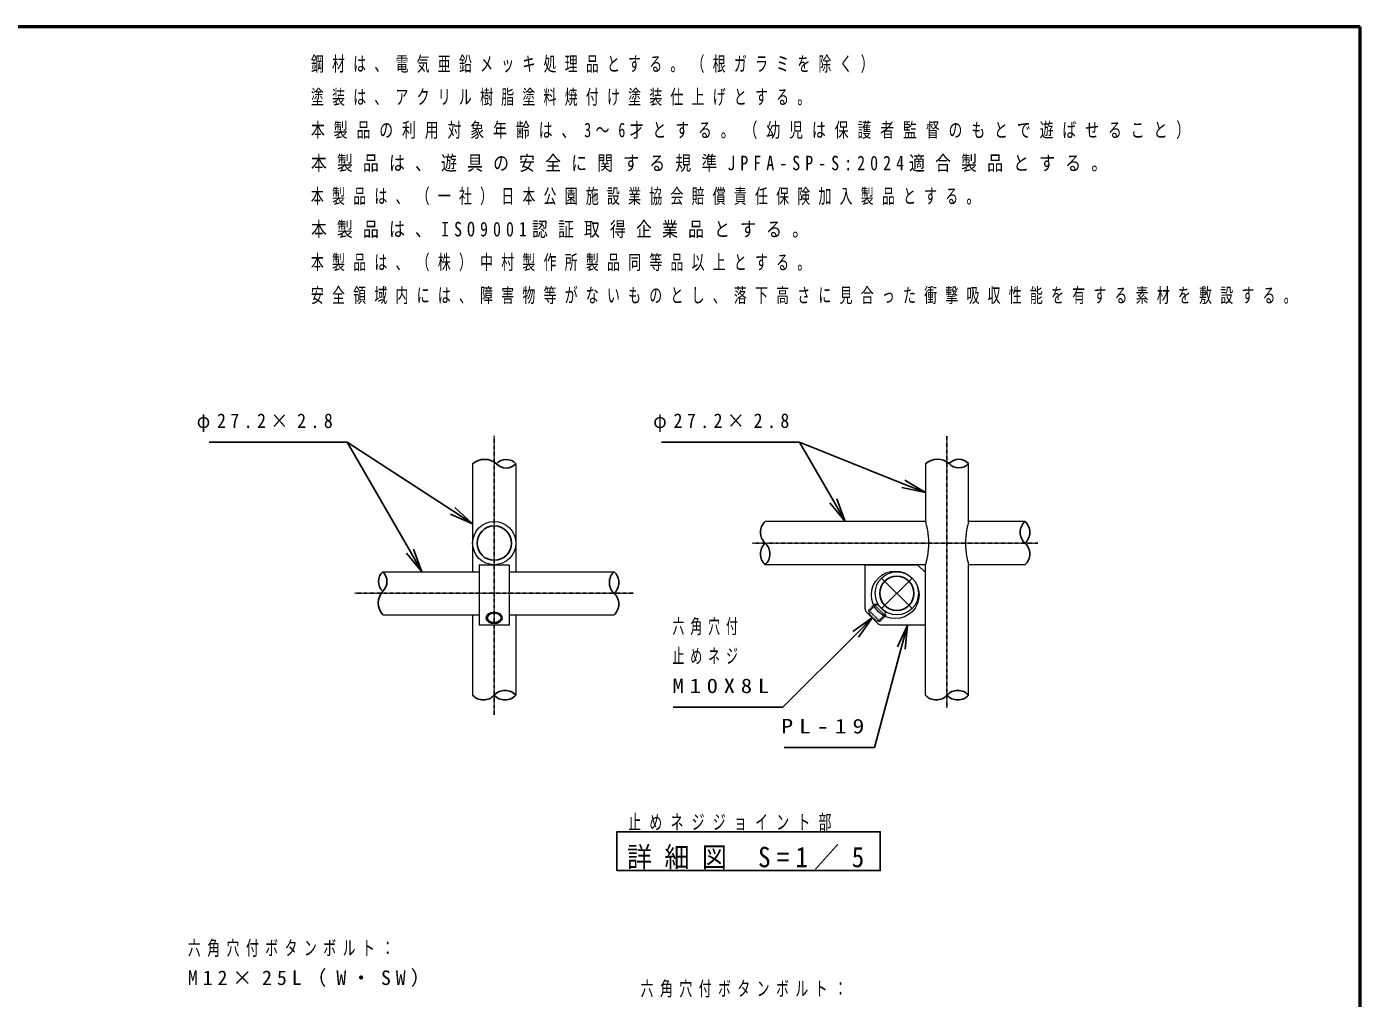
# Model space of a CAD drawing. Units: millimetres, scale not verified, with parts at other scales. Extents: x -19250 to 0, y 0 to 13350.
# Drawn here: x -8403 to 0, y 7227 to 13350 of the extents above; entities that cross this region are included whole.
import ezdxf

# ---------------------------------------------------------------- set-up
doc = ezdxf.new("R2010")
doc.units = ezdxf.units.MM
doc.linetypes.add('USER2', pattern=[6, 3, -1, 1, -1])
doc.linetypes.add('USER4', pattern=[8, 5, -3])
for name, color, linetype, lineweight in [('A3図枠', 7, 'Continuous', 25), ('線', 7, 'Continuous', 13), ('補助', 2, 'Continuous', 25)]:
    doc.layers.add(name, color=color, linetype=linetype, lineweight=lineweight)
doc.styles.add('ＭＳ ゴシック', font='')
doc.styles.get('ＭＳ ゴシック').set_extended_font_data('MS Gothic')

msp = doc.modelspace()

# ---------------------------------------------------------------- linework, layer by layer
at = {"layer": 'A3図枠', "lineweight": 50}
for p, q in [((0, 13350), (-19250, 13350)), ((0, 0), (0, 13350))]:
    msp.add_line(p, q, dxfattribs=at)
at = {"layer": '線', "color": 20, "linetype": 'USER2', "lineweight": 25}
for p, q in [((-5457.292, 10771.637), (-5457.292, 9014.133)), ((-2604.385, 9057.589), (-2604.385, 10771.637)), ((-3830.051, 10095.636), (-2032.942, 10095.636)), ((-6336.044, 9779.535), (-4578.54, 9779.535))]:
    msp.add_line(p, q, dxfattribs=at)
at = {"layer": '線'}
for p, q in [((-5593.292, 10595.637), (-5593.292, 9915.535)), ((-5321.292, 10595.637), (-5321.292, 9915.535)), ((-2740.385, 10595.636), (-2740.385, 10231.636)), ((-2468.385, 10231.636), (-2468.385, 10596.636)), ((-2740.385, 10231.636), (-3750.051, 10231.636)), ((-2112.942, 10231.636), (-2468.385, 10231.636)), ((-5552.299, 9959.636), (-5552.299, 9579.636)), ((-5552.299, 9959.636), (-5362.285, 9959.636)), ((-5362.285, 9959.636), (-5362.285, 9935.636)), ((-5362.285, 9935.636), (-5362.285, 9579.636)), ((-2740.385, 9959.636), (-3750.051, 9959.636)), ((-3120.385, 9682.062), (-3120.385, 9959.636)), ((-3120.385, 9959.636), (-2790.385, 9959.636)), ((-2740.385, 9909.636), (-2790.385, 9959.636)), ((-2740.385, 9137.589), (-2740.385, 9959.636)), ((-2112.942, 9959.636), (-2468.385, 9959.636)), ((-2468.385, 9137.589), (-2468.385, 9959.636)), ((-6160.044, 9915.535), (-5552.299, 9915.535)), ((-5362.285, 9915.535), (-4701.996, 9915.535)), ((-2740.385, 9579.636), (-2740.385, 9909.636)), ((-6160.044, 9643.535), (-5552.299, 9643.535)), ((-5593.292, 9643.535), (-5593.292, 9137.589)), ((-5362.285, 9643.535), (-4701.996, 9643.535)), ((-5321.292, 9643.535), (-5321.292, 9137.589)), ((-3111.598, 9660.849), (-3039.172, 9588.422)), ((-5362.285, 9579.636), (-5552.299, 9579.636)), ((-2740.385, 9579.636), (-3017.958, 9579.636))]:
    msp.add_line(p, q, dxfattribs=at)
at = {"layer": '線', "color": 2, "lineweight": 25}
for p, q in [((-3016.652, 9683.369), (-2824.319, 9875.702)), ((-3016.652, 9875.702), (-2824.319, 9683.369))]:
    msp.add_line(p, q, dxfattribs=at)
at = {"layer": '線', "color": 4, "linetype": 'USER4', "lineweight": 25}
for p, q in [((-3097.969, 9672.762), (-3062.614, 9708.117)), ((-3097.969, 9672.762), (-3090.204, 9643.784)), ((-3027.258, 9602.051), (-3097.969, 9672.762)), ((-3095.542, 9663.705), (-3051.13, 9708.117)), ((-3062.614, 9708.117), (-3041.401, 9708.117)), ((-2991.903, 9637.407), (-3062.614, 9708.117)), ((-2991.903, 9658.62), (-3041.401, 9708.117)), ((-3056.236, 9609.816), (-3090.204, 9643.784)), ((-3027.258, 9602.051), (-3056.236, 9609.816)), ((-3036.315, 9604.478), (-2991.903, 9648.89)), ((-3027.258, 9602.051), (-2991.903, 9637.407)), ((-2991.903, 9658.62), (-2991.903, 9637.407))]:
    msp.add_line(p, q, dxfattribs=at)
at = {"layer": '線'}
for centre, radius in [((-5457.292, 10095.636), 136), ((-2930.385, 9769.636), 150), ((-2920.485, 9779.535), 136)]:
    msp.add_circle(centre, radius, dxfattribs=at)
at = {"layer": '線', "color": 2, "lineweight": 25}
for centre in [(-5457.292, 10095.636), (-2920.485, 9779.535)]:
    msp.add_circle(centre, 108, dxfattribs=at)
for centre, radius, start, end in [((-5518.492, 10508.95), 114.497, 49.20982, 130.79018), ((-5382.492, 10539.777), 82.86, 42.38811, 137.61189), ((-5382.492, 10651.497), 82.86, 222.38811, 317.61189), ((-2665.017, 10511.235), 113.153, 49.00186, 131.76412), ((-2529.585, 10540.776), 82.86, 42.38811, 137.61189), ((-2529.585, 10652.496), 82.86, 222.38811, 317.61189), ((-3687.984, 10163.636), 92.067, 132.38811, 227.61189), ((-2050.875, 10163.636), 92.067, 132.38811, 227.61189), ((-2175.009, 10163.636), 92.067, 312.38811, 47.61189), ((-3687.984, 10027.636), 92.067, 132.38811, 227.61189), ((-3812.117, 10027.636), 92.067, 312.38811, 47.61189), ((-2175.009, 10027.636), 92.067, 312.38811, 47.61189), ((-6104.184, 9854.335), 82.86, 132.38811, 227.61189), ((-6215.904, 9854.335), 82.86, 312.38811, 47.61189), ((-4639.93, 9847.535), 92.067, 132.38811, 227.61189), ((-4764.063, 9847.535), 92.067, 312.38811, 47.61189), ((-6073.357, 9718.335), 114.497, 139.20982, 220.79018), ((-4764.063, 9711.535), 92.067, 312.38811, 47.61189), ((-5389.292, 9075.522), 92.067, 42.38811, 137.61189), ((-2536.385, 9075.522), 92.067, 42.38811, 137.61189), ((-5525.292, 9199.656), 92.067, 222.38811, 317.61189), ((-5389.292, 9199.656), 92.067, 222.38811, 317.61189), ((-2672.385, 9199.656), 92.067, 222.38811, 317.61189), ((-2536.385, 9199.656), 92.067, 222.38811, 317.61189)]:
    msp.add_arc(centre, radius, start, end, dxfattribs=at)
at = {"layer": '線'}
for centre, start, end in [((-3090.385, 9682.062), 180, 225), ((-3017.958, 9609.636), 225, 270)]:
    msp.add_arc(centre, 30, start, end, dxfattribs=at)
at = {"layer": '線', "color": 2, "lineweight": 25}
msp.add_ellipse((-5457.292, 9624.636), major_axis=(-50, 0), ratio=0.707107, dxfattribs=at)
at = {"layer": '線'}
msp.add_ellipse((-5457.292, 9624.636), major_axis=(-41.88, 0), ratio=0.707107, dxfattribs=at)
for points in [[(-2740.385, 10231.636), (-2737.994, 10222.761), (-2735.604, 10213.887), (-2733.571, 10204.932), (-2731.539, 10195.976), (-2729.739, 10186.954), (-2728.19, 10177.903), (-2726.641, 10168.851), (-2725.33, 10159.745), (-2724.276, 10150.623), (-2723.223, 10141.501), (-2722.414, 10132.336), (-2721.871, 10123.169), (-2721.329, 10114.002), (-2721.037, 10104.806), (-2721.021, 10095.623), (-2721.005, 10086.441), (-2721.255, 10077.242), (-2721.775, 10068.075), (-2722.295, 10058.907), (-2723.093, 10049.74), (-2724.142, 10040.618), (-2725.191, 10031.496), (-2726.51, 10022.39), (-2728.07, 10013.34), (-2729.63, 10004.291), (-2731.449, 9995.272), (-2733.502, 9986.322), (-2735.554, 9977.371), (-2737.969, 9968.503), (-2740.385, 9959.636)], [(-2468.385, 10231.636), (-2470.775, 10222.761), (-2473.166, 10213.887), (-2475.198, 10204.932), (-2477.231, 10195.976), (-2479.03, 10186.954), (-2480.579, 10177.903), (-2482.129, 10168.851), (-2483.44, 10159.745), (-2484.493, 10150.623), (-2485.546, 10141.501), (-2486.356, 10132.336), (-2486.898, 10123.169), (-2487.441, 10114.002), (-2487.732, 10104.806), (-2487.748, 10095.623), (-2487.764, 10086.441), (-2487.515, 10077.242), (-2486.994, 10068.075), (-2486.474, 10058.907), (-2485.677, 10049.74), (-2484.627, 10040.618), (-2483.578, 10031.496), (-2482.26, 10022.39), (-2480.7, 10013.34), (-2479.14, 10004.291), (-2477.32, 9995.272), (-2475.268, 9986.322), (-2473.215, 9977.371), (-2470.8, 9968.503), (-2468.385, 9959.636)]]:
    msp.add_open_spline(points, degree=3, knots=[0, 0, 0, 0, 1, 1, 1, 2, 2, 2, 3, 3, 3, 4, 4, 4, 5, 5, 5, 6, 6, 6, 7, 7, 7, 8, 8, 8, 9, 9, 9, 10, 10, 10, 10], dxfattribs=at)
at = {"layer": '補助'}
for p, q in [((-6433.887, 10731.636), (-7253.66, 10731.636)), ((-6383.887, 10731.636), (-6433.887, 10731.636)), ((-5719.076, 10299.717), (-6383.887, 10731.636)), ((-5987.711, 10045.439), (-6383.887, 10731.636)), ((-3583.893, 10731.636), (-4403.666, 10731.636)), ((-3533.893, 10731.636), (-3583.893, 10731.636)), ((-2879.62, 10469.435), (-3533.893, 10731.636)), ((-3320.218, 10361.539), (-3533.893, 10731.636)), ((-2888.92, 10446.229), (-2740.385, 10413.636)), ((-2740.385, 10413.636), (-2879.62, 10469.435)), ((-2870.32, 10492.64), (-2740.385, 10413.636)), ((-3341.868, 10349.039), (-3245.218, 10231.636)), ((-3245.218, 10231.636), (-3320.218, 10361.539)), ((-3298.567, 10374.039), (-3245.218, 10231.636)), ((-5732.696, 10278.753), (-5593.292, 10217.996)), ((-5593.292, 10217.996), (-5719.076, 10299.717)), ((-5705.456, 10320.681), (-5593.292, 10217.996)), ((-6009.362, 10032.939), (-5912.711, 9915.535)), ((-5912.711, 9915.535), (-5987.711, 10045.439)), ((-5966.06, 10057.939), (-5912.711, 9915.535)), ((-3196.964, 9538.412), (-3073.22, 9626.8)), ((-3073.22, 9626.8), (-3179.286, 9520.734)), ((-3161.609, 9503.056), (-3073.22, 9626.8)), ((-3179.286, 9520.734), (-3638.906, 9061.115)), ((-2916.779, 9441.217), (-2853.808, 9579.636)), ((-2853.808, 9579.636), (-2892.631, 9434.747)), ((-2868.483, 9428.276), (-2853.808, 9579.636)), ((-2892.631, 9434.747), (-3060.863, 8806.895)), ((-3688.906, 9061.115), (-4330.553, 9061.115)), ((-3638.906, 9061.115), (-3688.906, 9061.115)), ((-3110.863, 8806.895), (-3630.149, 8806.895)), ((-3060.863, 8806.895), (-3110.863, 8806.895))]:
    msp.add_line(p, q, dxfattribs=at)
msp.add_lwpolyline([(-4683.824, 8032.407), (-3024.564, 8032.407), (-3024.564, 8277.407), (-4683.824, 8277.407)], close=True, dxfattribs=at)

# ---------------------------------------------------------------- texts
at = {"layer": '補助', "style": 'ＭＳ ゴシック'}
for s, insert, char_height, attachment_point in [('\\T1.64;\\W0.65;鋼材は、電気亜鉛メッキ処理品とする。（根ガラミを除く）', (-6612.239, 13161.663), 91.64, 1), ('\\T1.64;\\W0.65;塗装は、アクリル樹脂塗料焼付け塗装仕上げとする。', (-6612.239, 12953.33), 91.64, 1), ('\\T1.64;\\W0.7;本製品の利用対象年齢は、3～6才とする。（幼児は保護者監督のもとで遊ばせること）', (-6612.239, 12744.997), 91.64, 1), ('\\T1.64;\\W0.8;本製品は、遊具の安全に関する規準JPFA-SP-S:2024適合製品とする。', (-6612.239, 12536.663), 91.64, 1), ('\\T1.64;\\W0.65;本製品は、（一社）日本公園施設業協会賠償責任保険加入製品とする。', (-6612.239, 12328.33), 91.64, 1), ('\\T1.64;\\W0.8;本製品は、ISO9001認証取得企業品とする。', (-6612.239, 12119.997), 91.64, 1), ('\\T1.64;\\W0.65;本製品は、（株）中村製作所製品同等品以上とする。', (-6612.239, 11911.663), 91.64, 1), ('\\T1.64;\\W0.65;安全領域内には、障害物等がないものとし、落下高さに見合った衝撃吸収性能を有する素材を敷設する。', (-6612.239, 11703.33), 91.64, 1), ('\\T1.5;\\W0.9;φ27.2×2.8', (-7331.923, 10912.886), 91.64, 1), ('\\T1.5;\\W0.9;φ27.2×2.8', (-3570.143, 10912.886), 91.64, 3), ('\\T1.5;\\W0.6;六角穴付', (-4334.084, 9617.365), 91.64, 1), ('\\T1.5;\\W0.6;止めネジ', (-4334.084, 9429.865), 91.64, 1), ('\\T1.5;\\W1.15;M10X8L', (-4334.084, 9242.365), 91.64, 1), ('\\T1.5;\\W1.2;PL-19', (-3648.899, 8988.145), 91.64, 1), ('\\T1.64;\\W0.65;止めネジジョイント部', (-4613.07, 8281.713), 91.64, 7), ('\\T1.5;\\W0.9;詳細図\\~S=1／5', (-3854.194, 8038.24), 128.3, 8), ('\\T1.5;\\W0.65;六角穴付ボタンボルト：', (-7387.635, 7590.196), 91.64, 1), ('\\T1.5;M12×25L（W・SW）', (-7387.635, 7402.696), 91.64, 1), ('\\T1.5;\\W0.65;六角穴付ボタンボルト：', (-4534.728, 7334.334), 91.64, 1)]:
    msp.add_mtext(s, dxfattribs=dict(at, insert=insert, char_height=char_height, attachment_point=attachment_point))

doc.saveas('drawing.dxf')
